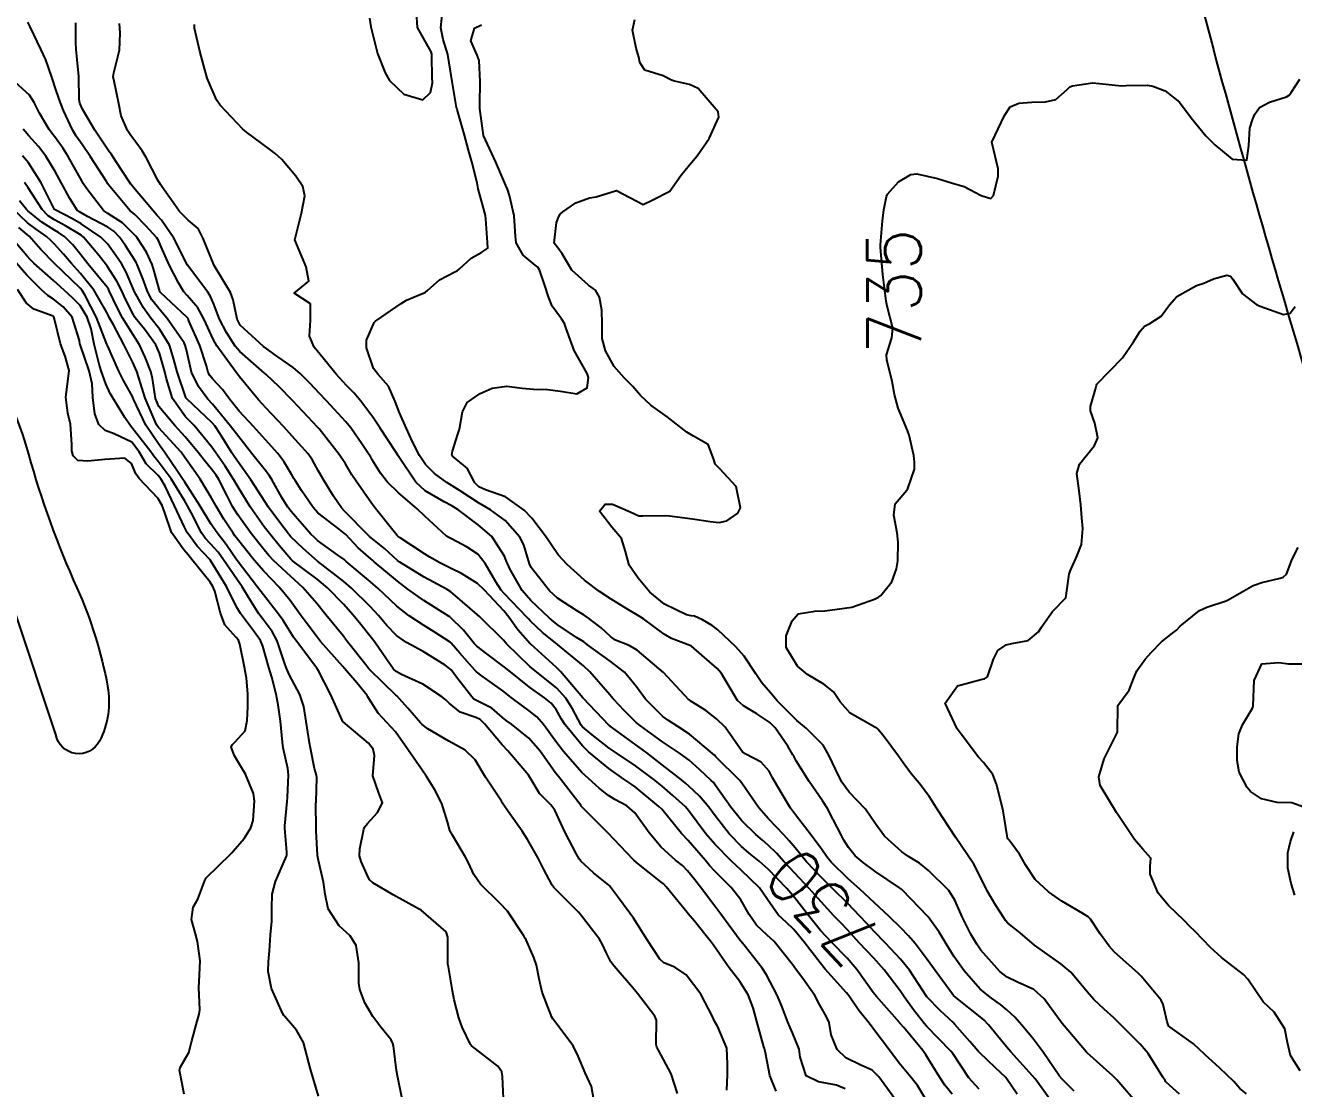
# Model space of a CAD drawing. Header units: metres. Extents: x 318500 to 325275, y 7408834 to 7428799.
# Drawn here: x 319981.1 to 320076, y 7413705.9 to 7413785.4 of the extents above; entities that cross this region are included whole.
import ezdxf
from ezdxf.enums import TextEntityAlignment as Align

# ---------------------------------------------------------------- set-up
doc = ezdxf.new("R2010")
doc.units = ezdxf.units.M
doc.header["$MEASUREMENT"] = 0
for name, color, linetype in [('Cotas', 45, 'Continuous'), ('Curvas de Nivel 1m', 11, 'Continuous'), ('Curvas de Nivel 5m', 15, 'Continuous'), ('Hidrografia', 140, 'Continuous'), ('Vias Secundárias', 230, 'Continuous')]:
    doc.layers.add(name, color=color, linetype=linetype)
doc.styles.add('Style-STANDARD', font='STANDARD.shx')

msp = doc.modelspace()

# ---------------------------------------------------------------- linework, layer by layer
at = {"layer": 'Curvas de Nivel 1m', "flags": 128}
for points, elevation in [([(320058.113, 7413704.623), (320057.18, 7413705.915), (320056.661, 7413706.638), (320056.474, 7413706.878), (320054.847, 7413708.665), (320054.506, 7413709.048), (320053.162, 7413710.691), (320052.857, 7413711.019), (320052.536, 7413711.278), (320050.719, 7413712.718), (320050.553, 7413712.888), (320049.175, 7413714.741), (320048.592, 7413715.556), (320047.686, 7413716.764), (320047.19, 7413717.346), (320046.622, 7413717.937), (320045.741, 7413718.789), (320044.645, 7413719.817), (320043.556, 7413720.817), (320042.672, 7413721.607), (320041.394, 7413722.849), (320041.083, 7413723.243), (320040.699, 7413723.806), (320039.911, 7413724.868), (320038.733, 7413726.398), (320038.374, 7413726.885), (320037.728, 7413727.923), (320037.166, 7413728.904), (320037.027, 7413729.161), (320036.777, 7413729.647), (320036.178, 7413730.313), (320034.979, 7413730.937), (320034.792, 7413731.056), (320033.474, 7413732.953), (320032.826, 7413733.563), (320032.037, 7413734.177), (320030.84, 7413734.942), (320030.809, 7413734.959), (320030.769, 7413734.991), (320028.87, 7413737.02), (320026.895, 7413738.7), (320026.292, 7413739.049), (320025.287, 7413739.447), (320024.906, 7413739.719), (320024.213, 7413740.38), (320023.266, 7413741.095), (320022.923, 7413741.319), (320022.365, 7413741.669), (320020.942, 7413742.601), (320020.347, 7413743.129), (320018.976, 7413744.871), (320018.84, 7413745.152), (320018.415, 7413746.58), (320018.118, 7413747.163), (320017.018, 7413748.387), (320015.923, 7413749.191), (320015.038, 7413749.72), (320013.664, 7413750.607), (320013.056, 7413750.989), (320012.656, 7413751.236), (320011.734, 7413751.918), (320011.073, 7413752.581), (320010.613, 7413753.265), (320010.096, 7413754.269), (320009.653, 7413755.275), (320009.128, 7413756.451), (320008.8, 7413757.285), (320008.291, 7413758.432), (320007.517, 7413759.305), (320007.167, 7413759.761), (320006.647, 7413761.318), (320006.641, 7413761.875), (320007.218, 7413763.209), (320007.265, 7413763.264), (320007.329, 7413763.308), (320009.233, 7413764.617), (320009.644, 7413764.867), (320010.598, 7413765.266), (320011.051, 7413765.454), (320011.245, 7413765.617), (320012.108, 7413766.396), (320013.266, 7413766.989), (320013.422, 7413767.074), (320013.604, 7413767.225), (320014.47, 7413768.025), (320015.289, 7413768.459), (320015.72, 7413768.769), (320015.693, 7413769.196), (320015.58, 7413770.935), (320015.554, 7413771.198), (320015.332, 7413772.028), (320015.002, 7413773.205), (320014.925, 7413773.638), (320014.533, 7413775.213), (320014.272, 7413776.1), (320013.987, 7413777.221), (320013.429, 7413779.136), (320013.396, 7413779.231), (320013.388, 7413779.273), (320013.058, 7413781.236), (320012.847, 7413782.612), (320012.723, 7413783.241), (320012.374, 7413784.37), (320012.203, 7413785.25), (320012.326, 7413786.45)], 732), ([(320006.878, 7413785.961), (320006.965, 7413785.318), (320007.48, 7413783.31), (320008.052, 7413781.887), (320008.378, 7413781.296), (320009.445, 7413780.276), (320010.855, 7413779.85), (320011.447, 7413780.396), (320011.585, 7413781.131), (320011.578, 7413781.258), (320011.57, 7413781.367), (320011.534, 7413783.259), (320011.483, 7413783.443), (320010.478, 7413785.27), (320010.39, 7413786.408)], 731), ([(320048.454, 7413705.151), (320047.862, 7413706.157), (320047.366, 7413706.767), (320046.486, 7413707.815), (320045.765, 7413708.787), (320044.525, 7413710.445), (320044.235, 7413710.804), (320043.479, 7413711.756), (320042.743, 7413712.827), (320042.554, 7413713.085), (320040.967, 7413714.854), (320040.587, 7413715.308), (320039.393, 7413716.872), (320038.619, 7413717.806), (320038.065, 7413718.329), (320037.447, 7413718.898), (320036.647, 7413720.065), (320036.036, 7413720.919), (320034.68, 7413722.26), (320033.932, 7413722.948), (320032.698, 7413724.187), (320032.031, 7413724.97), (320030.736, 7413726.722), (320030.502, 7413726.994), (320029.575, 7413727.835), (320028.755, 7413728.525), (320028.132, 7413729.026), (320026.775, 7413730.042), (320025.24, 7413731.063), (320024.795, 7413731.373), (320023.521, 7413732.378), (320022.818, 7413732.974), (320022.715, 7413733.101), (320022.048, 7413734.324), (320021.557, 7413735.113), (320020.851, 7413735.884), (320019.258, 7413737.144), (320018.875, 7413737.468), (320017.117, 7413739.177), (320017.018, 7413739.295), (320016.903, 7413739.44), (320015.117, 7413741.198), (320014.923, 7413741.375), (320013.843, 7413742.31), (320012.947, 7413743.062), (320012.689, 7413743.234), (320010.963, 7413744.153), (320009.142, 7413745.278), (320008.981, 7413745.411), (320008, 7413746.305), (320006.998, 7413747.104), (320006.886, 7413747.199), (320006.771, 7413747.313), (320005.026, 7413749.077), (320004.789, 7413749.342), (320004.175, 7413750.217), (320003.485, 7413751.356), (320003.067, 7413752.099), (320002.62, 7413752.911), (320002.291, 7413753.372), (320001.1, 7413754.715), (320000.474, 7413755.4), (319999.131, 7413756.828), (319998.585, 7413757.426), (319997.157, 7413759.137), (319997.024, 7413759.308), (319996.924, 7413759.444), (319996.265, 7413760.362), (319995.465, 7413761.466), (319995.197, 7413761.904), (319994.474, 7413763.481), (319994.038, 7413764.298), (319993.237, 7413765.227), (319992.996, 7413765.502), (319992.595, 7413766.161), (319991.886, 7413767.514), (319991.29, 7413768.864), (319991.102, 7413769.328), (319990.981, 7413769.525), (319990.185, 7413770.413), (319989.317, 7413771.27), (319989.164, 7413771.398), (319988.985, 7413771.555), (319987.349, 7413773.506), (319987.299, 7413773.581), (319987.196, 7413773.738), (319986.004, 7413775.594), (319985.389, 7413776.505), (319984.937, 7413777.148), (319984.659, 7413777.611), (319983.985, 7413779.058), (319983.765, 7413779.625), (319983.444, 7413780.548), (319983.099, 7413781.635), (319982.674, 7413782.843), (319982.306, 7413783.648), (319981.505, 7413785.305), (319981.324, 7413785.662)], 728), ([(320050.458, 7413705.506), (320049.899, 7413706.163), (320049.534, 7413706.734), (320048.495, 7413708.429), (320048.261, 7413708.754), (320046.83, 7413710.471), (320046.567, 7413710.779), (320046.551, 7413710.801), (320046.53, 7413710.825), (320044.787, 7413712.798), (320044.555, 7413713.106), (320043.319, 7413714.819), (320042.593, 7413715.671), (320041.447, 7413716.847), (320041.037, 7413717.276), (320040.619, 7413717.747), (320039.699, 7413718.869), (320038.65, 7413720.217), (320038.087, 7413720.889), (320036.681, 7413722.32), (320036.009, 7413722.92), (320035.284, 7413723.519), (320034.701, 7413724.026), (320033.804, 7413724.949), (320032.73, 7413726.308), (320032.255, 7413726.967), (320031.568, 7413727.793), (320030.755, 7413728.538), (320030.507, 7413728.743), (320030.199, 7413728.998), (320028.777, 7413730.131), (320027.609, 7413731.032), (320026.799, 7413731.634), (320024.877, 7413733.012), (320024.82, 7413733.054), (320024.799, 7413733.07), (320023.83, 7413734.085), (320022.865, 7413735.1), (320022.84, 7413735.125), (320021.15, 7413737.117), (320020.874, 7413737.395), (320018.941, 7413739.149), (320018.917, 7413739.167), (320018.9, 7413739.186), (320017.967, 7413740.221), (320017.302, 7413741.174), (320016.927, 7413741.631), (320015.467, 7413743.195), (320014.957, 7413743.697), (320013.758, 7413744.428), (320012.974, 7413744.816), (320012.148, 7413745.242), (320011.392, 7413745.662), (320010.986, 7413745.903), (320009.181, 7413747.096), (320008.999, 7413747.227), (320008.97, 7413747.25), (320008.939, 7413747.281), (320008.617, 7413747.675), (320007.336, 7413749.305), (320007.036, 7413749.693), (320005.875, 7413751.328), (320005.558, 7413751.825), (320005.073, 7413752.644), (320004.597, 7413753.345), (320003.108, 7413755.245), (320003.006, 7413755.362), (320001.139, 7413757.338), (320001.091, 7413757.391), (320000.128, 7413758.384), (319999.159, 7413759.309), (319999.034, 7413759.421), (319997.184, 7413761.026), (319996.829, 7413761.445), (319996.192, 7413762.469), (319995.661, 7413763.463), (319995.529, 7413763.771), (319995.231, 7413764.568), (319994.953, 7413765.19), (319994.777, 7413765.477), (319993.27, 7413767.5), (319992.249, 7413769.511), (319991.313, 7413770.863), (319991.004, 7413771.212), (319990.714, 7413771.529), (319989.344, 7413773.152), (319989.029, 7413773.555), (319988.292, 7413774.64), (319987.717, 7413775.575), (319987.58, 7413775.775), (319987.384, 7413776.028), (319986.334, 7413777.591), (319985.423, 7413779.153), (319985.216, 7413779.603), (319985.151, 7413779.888), (319985.146, 7413781.605), (319984.997, 7413783.129), (319984.936, 7413783.608), (319984.918, 7413784.18), (319984.911, 7413785.609)], 729), ([(320055.309, 7413705.508), (320054.52, 7413706.669), (320054.471, 7413706.732), (320053.685, 7413707.479), (320052.499, 7413708.602), (320052.408, 7413708.701), (320051.778, 7413709.441), (320050.662, 7413710.719), (320050.531, 7413710.848), (320049.55, 7413711.744), (320048.574, 7413712.75), (320048.55, 7413712.779), (320047.251, 7413714.77), (320046.592, 7413715.596), (320045.465, 7413716.791), (320044.619, 7413717.671), (320044.076, 7413718.26), (320043.56, 7413718.816), (320042.644, 7413719.759), (320041.534, 7413720.847), (320040.672, 7413721.688), (320039.553, 7413722.871), (320038.7, 7413723.915), (320038.268, 7413724.449), (320037.87, 7413724.893), (320036.728, 7413726.1), (320036.003, 7413726.921), (320034.766, 7413728.684), (320034.562, 7413728.942), (320032.788, 7413730.727), (320032.668, 7413730.842), (320032.537, 7413730.964), (320030.811, 7413732.414), (320029.943, 7413733.003), (320029.24, 7413733.43), (320028.827, 7413733.736), (320027.523, 7413735.033), (320026.854, 7413735.951), (320025.941, 7413737.054), (320024.882, 7413737.866), (320023.178, 7413739.096), (320023.027, 7413739.224), (320022.902, 7413739.313), (320022.368, 7413739.643), (320020.915, 7413740.618), (320020.632, 7413740.839), (320020.312, 7413741.129), (320018.939, 7413742.416), (320018.306, 7413743.16), (320017.372, 7413744.776), (320017.186, 7413745.177), (320017.134, 7413745.33), (320016.985, 7413745.72), (320016.017, 7413747.19), (320015.013, 7413748.084), (320013.476, 7413749.223), (320013.034, 7413749.507), (320012.472, 7413749.805), (320011.05, 7413750.611), (320010.334, 7413751.267), (320009.079, 7413753.156), (320009.027, 7413753.228), (320008.995, 7413753.281), (320008.819, 7413753.549), (320007.683, 7413755.301), (320007.122, 7413756.134), (320006.233, 7413757.324), (320005.726, 7413757.911), (320005.152, 7413758.491), (320004.377, 7413759.348), (320003.182, 7413760.813), (320002.742, 7413761.367), (320002.387, 7413762.188), (320002.467, 7413763.371), (320002.464, 7413764.603), (320001.24, 7413765.39), (320002.337, 7413766.291), (320002.144, 7413767.377), (320001.3, 7413769.39), (320001.799, 7413771.383), (320002.05, 7413772.669), (320001.902, 7413773.382), (320001.361, 7413774.14), (320000.315, 7413775.406), (319999.818, 7413775.847), (319999.387, 7413776.158), (319997.671, 7413777.437), (319997.404, 7413777.675), (319995.72, 7413779.466), (319995.436, 7413779.857), (319994.731, 7413781.481), (319994.464, 7413782.479), (319994.183, 7413783.489), (319993.781, 7413785.221), (319993.784, 7413785.496)], 731), ([(320059.587, 7413705.729), (320058.691, 7413706.617), (320058.473, 7413706.845), (320057.271, 7413708.632), (320056.515, 7413709.63), (320055.67, 7413710.653), (320055.13, 7413711.255), (320054.541, 7413711.806), (320054.072, 7413712.203), (320053.402, 7413712.687), (320052.56, 7413713.356), (320051.353, 7413714.712), (320050.596, 7413715.763), (320050.015, 7413716.729), (320049.485, 7413717.603), (320048.659, 7413718.75), (320048.631, 7413718.786), (320046.724, 7413720.779), (320046.661, 7413720.832), (320046.515, 7413720.928), (320044.681, 7413722.172), (320043.79, 7413722.813), (320043.2, 7413723.328), (320042.701, 7413723.947), (320042.361, 7413724.49), (320042.165, 7413724.838), (320041.548, 7413726.027), (320041.125, 7413726.854), (320040.749, 7413727.446), (320039.752, 7413728.87), (320038.786, 7413730.432), (320038.63, 7413730.724), (320038.545, 7413730.884), (320038.163, 7413731.526), (320037.223, 7413732.904), (320036.826, 7413733.297), (320035.84, 7413733.93), (320034.836, 7413734.544), (320034.399, 7413734.944), (320033.703, 7413736.106), (320033.21, 7413736.957), (320032.876, 7413737.329), (320030.96, 7413738.989), (320030.928, 7413739.017), (320030.9, 7413739.031), (320029.462, 7413739.568), (320028.909, 7413739.9), (320027.375, 7413741.035), (320026.924, 7413741.328), (320026.252, 7413741.728), (320024.942, 7413742.509), (320024.067, 7413743.083), (320022.963, 7413743.946), (320021.663, 7413745.113), (320020.987, 7413745.826), (320020.459, 7413746.593), (320020.115, 7413747.133), (320019.021, 7413748.564), (320018.455, 7413749.159), (320017.045, 7413750.165), (320015.551, 7413750.696), (320015.056, 7413750.91), (320014.764, 7413751.204), (320014.178, 7413752.32), (320013.08, 7413753.211), (320013.031, 7413753.28), (320013.085, 7413753.59), (320013.472, 7413754.857), (320013.596, 7413755.223), (320013.83, 7413756.519), (320014.188, 7413757.214), (320015.147, 7413757.903), (320016.05, 7413758.292), (320017.153, 7413758.448), (320018.282, 7413758.294), (320019.151, 7413758.208), (320020.198, 7413758.182), (320021.149, 7413758.061), (320022.389, 7413757.866), (320023.152, 7413758.323), (320023.256, 7413759.099), (320023.164, 7413759.399), (320022.181, 7413761.11), (320021.584, 7413762.747), (320021.449, 7413763.118), (320021.224, 7413763.477), (320020.54, 7413764.437), (320020.26, 7413765.135), (320020.004, 7413765.891), (320019.589, 7413767.145), (320019.474, 7413767.348), (320019.275, 7413767.5), (320018.365, 7413768.243), (320017.855, 7413769.172), (320017.789, 7413769.657), (320017.699, 7413771.174), (320017.343, 7413772.703), (320017.185, 7413773.182), (320017.083, 7413773.454), (320016.328, 7413775.191), (320015.4, 7413777.2), (320015.139, 7413779.204), (320015.12, 7413779.52), (320015.161, 7413781.204), (320015.07, 7413782.8), (320014.937, 7413783.208), (320014.446, 7413784.266), (320014.72, 7413785.212), (320015.242, 7413785.476)], 733), ([(320064.451, 7413704.628), (320062.774, 7413706.557), (320062.475, 7413706.871), (320060.554, 7413708.589), (320060.501, 7413708.647), (320058.833, 7413710.615), (320058.692, 7413710.778), (320058.534, 7413710.984), (320057.331, 7413712.632), (320056.56, 7413713.329), (320055.35, 7413713.877), (320054.574, 7413714.238), (320054.013, 7413714.679), (320052.604, 7413716.268), (320052.298, 7413716.703), (320051.862, 7413717.463), (320051.232, 7413718.714), (320050.649, 7413720.009), (320050.193, 7413720.727), (320048.682, 7413722.235), (320048.003, 7413722.76), (320047.199, 7413723.276), (320046.698, 7413723.618), (320045.387, 7413724.793), (320044.724, 7413725.724), (320043.963, 7413726.812), (320042.759, 7413728.08), (320042.206, 7413728.838), (320041.73, 7413729.796), (320041.232, 7413730.853), (320040.801, 7413731.586), (320039.525, 7413732.873), (320038.828, 7413733.443), (320037.374, 7413734.902), (320037.138, 7413735.191), (320036.856, 7413735.515), (320036.207, 7413736.267), (320035.763, 7413736.927), (320034.89, 7413738.259), (320034.272, 7413738.946), (320032.919, 7413740.231), (320032.506, 7413740.548), (320031.773, 7413740.977), (320031.19, 7413741.252), (320030.924, 7413741.27), (320030.583, 7413741.337), (320028.937, 7413742.147), (320027.853, 7413743.031), (320026.966, 7413744.078), (320026.291, 7413745.05), (320026.015, 7413746.079), (320025.727, 7413747.059), (320025.012, 7413747.9), (320024.084, 7413749.084), (320024.504, 7413749.612), (320025.038, 7413749.611), (320026.377, 7413749.05), (320027.026, 7413748.755), (320027.32, 7413748.743), (320029.026, 7413748.762), (320029.302, 7413748.74), (320031.023, 7413748.528), (320032.365, 7413748.315), (320033.023, 7413748.248), (320033.602, 7413748.376), (320034.42, 7413748.946), (320034.628, 7413749.352), (320034.291, 7413750.948), (320033.08, 7413752.263), (320032.729, 7413752.61), (320032.629, 7413752.967), (320032.198, 7413754.075), (320031.106, 7413754.703), (320030.617, 7413754.997), (320029.127, 7413756.162), (320027.91, 7413757.032), (320027.147, 7413757.735), (320026.549, 7413758.444), (320025.933, 7413759.058), (320025.173, 7413759.907), (320024.534, 7413761.08), (320024.273, 7413762.015), (320024.266, 7413763.084), (320024.264, 7413764.118), (320024.077, 7413765.087), (320023.786, 7413765.63), (320023.254, 7413766.006), (320022.003, 7413767.113), (320021.288, 7413768.328), (320020.96, 7413768.79), (320020.699, 7413769.129), (320020.871, 7413770.682), (320021.034, 7413771.124), (320021.145, 7413771.3), (320021.325, 7413771.472), (320022.3, 7413772.145), (320023.341, 7413772.521), (320023.822, 7413772.614), (320025.35, 7413773.07), (320027.335, 7413772.022), (320028.023, 7413772.35), (320029.35, 7413773.02), (320030.168, 7413774.208), (320030.803, 7413774.999), (320031.387, 7413775.675), (320032.284, 7413776.977), (320033.007, 7413778.55), (320032.958, 7413778.967), (320031.456, 7413780.704), (320030.813, 7413781), (320029.689, 7413781.243), (320029.463, 7413781.328), (320028.851, 7413781.642), (320027.47, 7413782.084), (320027.09, 7413782.66), (320027.008, 7413783.047), (320026.826, 7413783.713), (320026.534, 7413785.06), (320026.717, 7413785.863)], 734), ([(320046.369, 7413704.862), (320044.967, 7413706.795), (320044.477, 7413707.29), (320043.635, 7413707.66), (320042.491, 7413708.209), (320041.859, 7413708.84), (320041.416, 7413709.947), (320041.26, 7413710.849), (320041.019, 7413711.337), (320040.543, 7413712.198), (320040.185, 7413712.864), (320039.293, 7413714.148), (320038.742, 7413714.878), (320038.583, 7413715.084), (320037.147, 7413716.902), (320036.876, 7413717.169), (320036.615, 7413717.379), (320035.83, 7413718.13), (320035.284, 7413718.93), (320034.646, 7413720.028), (320033.931, 7413720.947), (320032.672, 7413722.204), (320032.308, 7413722.597), (320032, 7413722.97), (320030.702, 7413724.462), (320030.222, 7413724.997), (320028.737, 7413726.804), (320028.527, 7413727.022), (320026.754, 7413728.472), (320026.421, 7413728.71), (320025.897, 7413729.053), (320024.772, 7413729.862), (320023.256, 7413731.093), (320022.797, 7413731.55), (320021.51, 7413733.113), (320021.24, 7413733.532), (320020.831, 7413734.263), (320020.455, 7413734.744), (320019.973, 7413735.133), (320018.852, 7413735.932), (320017.293, 7413737.174), (320016.875, 7413737.511), (320015.642, 7413738.439), (320014.897, 7413739.003), (320014.713, 7413739.203), (320013.903, 7413740.208), (320012.919, 7413741.174), (320012.884, 7413741.195), (320012.834, 7413741.231), (320010.937, 7413742.426), (320009.736, 7413743.272), (320008.959, 7413743.868), (320007.233, 7413745.306), (320007.098, 7413745.425), (320006.982, 7413745.519), (320006.018, 7413746.352), (320005.094, 7413747.339), (320005.001, 7413747.431), (320004.608, 7413747.742), (320003.024, 7413748.969), (320002.656, 7413749.366), (320001.795, 7413750.633), (320001.324, 7413751.386), (320001.222, 7413751.548), (320001.064, 7413751.824), (320000.48, 7413752.805), (320000.019, 7413753.406), (319999.095, 7413754.434), (319998.195, 7413755.429), (319997.127, 7413756.581), (319996.441, 7413757.45), (319995.885, 7413758.197), (319995.155, 7413758.967), (319994.925, 7413759.241), (319994.815, 7413759.475), (319994.678, 7413759.967), (319994.181, 7413761.485), (319993.376, 7413763.339), (319993.302, 7413763.499), (319993.273, 7413763.552), (319993.221, 7413763.614), (319992.037, 7413764.706), (319991.239, 7413765.457), (319991.209, 7413765.49), (319991.197, 7413765.521), (319990.773, 7413767.038), (319990.613, 7413767.53), (319990.204, 7413768.457), (319989.502, 7413769.547), (319989.409, 7413769.657), (319989.302, 7413769.773), (319988.396, 7413770.649), (319987.318, 7413771.344), (319986.985, 7413771.583), (319985.744, 7413773.196), (319985.467, 7413773.599), (319985.353, 7413773.791), (319984.346, 7413775.616), (319983.969, 7413776.205), (319983.394, 7413777.01), (319983.124, 7413777.361), (319982.92, 7413777.637), (319982.206, 7413778.861), (319981.792, 7413779.655), (319981.438, 7413780.201), (319979.827, 7413781.676)], 727), ([(320042.461, 7413705.905), (320041.806, 7413706.183), (320040.466, 7413706.418), (320039.523, 7413706.869), (320039.095, 7413708.27), (320039.018, 7413708.875), (320038.518, 7413710.096), (320038.169, 7413710.885), (320037.722, 7413712.073), (320037.375, 7413712.898), (320036.573, 7413714.428), (320036.249, 7413714.915), (320034.891, 7413716.65), (320034.654, 7413716.939), (320034.635, 7413716.964), (320034.611, 7413716.995), (320033.164, 7413718.955), (320032.64, 7413719.66), (320031.643, 7413720.975), (320031.207, 7413721.524), (320030.672, 7413722.204), (320030.279, 7413722.599), (320029.774, 7413723.004), (320028.694, 7413723.962), (320027.785, 7413725.029), (320026.732, 7413726.526), (320026.126, 7413727.049), (320025.217, 7413727.536), (320024.748, 7413727.83), (320024.056, 7413728.383), (320023.25, 7413729.093), (320022.767, 7413729.562), (320021.382, 7413731.114), (320020.801, 7413731.864), (320019.895, 7413733.134), (320019.395, 7413733.71), (320018.83, 7413734.173), (320018.253, 7413734.578), (320017.482, 7413735.17), (320016.847, 7413735.657), (320015.307, 7413736.752), (320014.868, 7413737.076), (320014.742, 7413737.202), (320013.621, 7413738.487), (320012.972, 7413739.229), (320012.938, 7413739.267), (320012.901, 7413739.3), (320011.72, 7413740.06), (320010.913, 7413740.574), (320009.845, 7413741.271), (320008.931, 7413741.991), (320007.527, 7413743.301), (320006.958, 7413743.813), (320005.142, 7413745.338), (320005.058, 7413745.416), (320004.981, 7413745.479), (320004.516, 7413745.813), (320002.996, 7413746.91), (320002.751, 7413747.117), (320002.5, 7413747.368), (320001.025, 7413749.064), (320000.78, 7413749.394), (320000.329, 7413750.112), (319999.592, 7413751.412), (319999.385, 7413751.737), (319999.067, 7413752.159), (319998.052, 7413753.43), (319997.098, 7413754.652), (319996.491, 7413755.449), (319995.134, 7413757.086), (319994.789, 7413757.475), (319994.082, 7413758.419), (319993.569, 7413759.494), (319993.185, 7413761.156), (319993.095, 7413761.501), (319993.008, 7413761.687), (319991.74, 7413763.515), (319991.226, 7413764.122), (319990.607, 7413764.902), (319990.277, 7413765.534), (319989.998, 7413766.286), (319989.491, 7413767.547), (319989.419, 7413767.694), (319989.276, 7413767.935), (319988.652, 7413768.922), (319988.199, 7413769.567), (319987.756, 7413770.025), (319987.307, 7413770.322), (319985.777, 7413771.134), (319985.318, 7413771.402), (319985.192, 7413771.475), (319985.018, 7413771.605), (319984.466, 7413772.48), (319983.846, 7413773.623), (319983.363, 7413774.496), (319982.667, 7413775.641), (319982.115, 7413776.377), (319981.395, 7413777.175), (319980.969, 7413777.664)], 726), ([(320033.613, 7413705.794), (320033.652, 7413706.948), (320033.662, 7413707.769), (320033.592, 7413708.949), (320032.929, 7413710.543), (320032.691, 7413710.958), (320032.525, 7413711.299), (320031.658, 7413712.973), (320030.571, 7413714.417), (320029.72, 7413715.003), (320028.887, 7413715.32), (320028.586, 7413715.587), (320027.655, 7413717.029), (320026.624, 7413718.659), (320026.354, 7413719.044), (320025.433, 7413720.274), (320024.83, 7413721.067), (320024.753, 7413721.16), (320024.662, 7413721.237), (320023.63, 7413722.046), (320022.678, 7413722.922), (320022.545, 7413723.101), (320022.35, 7413723.438), (320021.492, 7413725.112), (320020.734, 7413726.74), (320020.436, 7413727.125), (320019.589, 7413727.978), (320018.882, 7413729.148), (320018.763, 7413729.355), (320017.216, 7413731.174), (320016.797, 7413731.628), (320015.47, 7413733.194), (320015.142, 7413733.516), (320014.825, 7413733.655), (320013.665, 7413734.054), (320012.835, 7413734.726), (320012.583, 7413734.979), (320012.25, 7413735.239), (320010.853, 7413736.155), (320009.265, 7413736.875), (320008.867, 7413737.099), (320008.679, 7413737.283), (320008.141, 7413738.031), (320007.273, 7413739.304), (320007.113, 7413739.518), (320006.905, 7413739.773), (320006.218, 7413740.625), (320005.646, 7413741.329), (320004.932, 7413742.13), (320003.732, 7413743.352), (320002.96, 7413744.014), (320001.118, 7413745.388), (320001.041, 7413745.45), (320000.981, 7413745.513), (320000.124, 7413746.536), (319999.406, 7413747.414), (319999.008, 7413747.935), (319997.956, 7413749.431), (319997.052, 7413750.883), (319996.722, 7413751.445), (319996.081, 7413752.466), (319995.392, 7413753.465), (319995.086, 7413753.883), (319993.753, 7413755.49), (319993.12, 7413756.161), (319992.14, 7413757.51), (319991.684, 7413758.985), (319991.565, 7413759.516), (319991.181, 7413760.899), (319990.904, 7413761.524), (319990.048, 7413762.697), (319989.359, 7413763.548), (319989.301, 7413763.629), (319989.222, 7413763.771), (319988.628, 7413764.954), (319988.353, 7413765.563), (319987.99, 7413766.308), (319987.268, 7413767.416), (319987.139, 7413767.581), (319986.549, 7413768.319), (319985.479, 7413769.598), (319985.301, 7413769.742), (319984.129, 7413770.439), (319983.313, 7413770.886), (319982.854, 7413771.175), (319982.384, 7413771.644), (319981.344, 7413773.277), (319981.065, 7413773.663)], 724), ([(320029.905, 7413705.541), (320029.436, 7413707.006), (320028.496, 7413708.779), (320028.371, 7413709.021), (320028.321, 7413709.202), (320028.329, 7413711.022), (320028.227, 7413711.32), (320026.913, 7413713.036), (320026.557, 7413713.473), (320025.173, 7413715.061), (320024.919, 7413715.401), (320024.59, 7413716.038), (320024.27, 7413716.748), (320024.066, 7413717.078), (320022.628, 7413718.969), (320022.514, 7413719.101), (320020.658, 7413720.965), (320020.547, 7413721.122), (320019.901, 7413722.36), (320019.502, 7413723.138), (320018.701, 7413724.54), (320018.29, 7413725.156), (320017.259, 7413726.645), (320016.878, 7413727.178), (320016.825, 7413727.263), (320016.742, 7413727.408), (320015.549, 7413729.192), (320014.78, 7413730.506), (320014.038, 7413731.211), (320012.8, 7413731.886), (320011.243, 7413732.824), (320010.818, 7413733.14), (320010.703, 7413733.261), (320009.733, 7413734.369), (320008.91, 7413735.279), (320008.841, 7413735.348), (320007.9, 7413736.249), (320006.869, 7413737.255), (320006.817, 7413737.311), (320006.597, 7413737.592), (320005.242, 7413739.335), (320005.093, 7413739.528), (320004.904, 7413739.772), (320003.603, 7413741.353), (320002.932, 7413742.184), (320001.89, 7413743.376), (320000.963, 7413744.234), (319999.686, 7413745.409), (319999.346, 7413745.777), (319998.988, 7413746.215), (319998.026, 7413747.43), (319997.021, 7413748.82), (319996.638, 7413749.446), (319996.21, 7413750.285), (319995.608, 7413751.462), (319995.399, 7413751.8), (319995.068, 7413752.236), (319994.509, 7413752.913), (319994.063, 7413753.485), (319993.097, 7413754.653), (319992.321, 7413755.508), (319991.131, 7413756.913), (319990.875, 7413757.524), (319990.657, 7413759.029), (319990.533, 7413759.529), (319990.097, 7413760.615), (319989.667, 7413761.543), (319989.201, 7413762.294), (319988.401, 7413763.562), (319987.992, 7413764.333), (319987.411, 7413765.577), (319987.355, 7413765.691), (319987.244, 7413765.851), (319985.818, 7413767.595), (319985.28, 7413768.272), (319984.692, 7413769.01), (319984.091, 7413769.618), (319983.62, 7413769.942), (319983.305, 7413770.121), (319982.382, 7413770.715), (319981.319, 7413771.567), (319981.228, 7413771.661), (319980.703, 7413772.293)], 723), ([(320023.66, 7413705.082), (320023.477, 7413706.062), (320022.995, 7413707.092), (320022.489, 7413708.347), (320022.097, 7413709.104), (320020.891, 7413710.741), (320020.595, 7413711.119), (320020.522, 7413711.246), (320019.799, 7413713.131), (320019.578, 7413714.122), (320019.361, 7413715.138), (320019.161, 7413715.716), (320018.599, 7413717.04), (320018.561, 7413717.112), (320018.527, 7413717.151), (320018.418, 7413717.337), (320017.188, 7413719.172), (320016.639, 7413719.766), (320015.177, 7413721.195), (320014.667, 7413721.933), (320014.273, 7413722.803), (320014.064, 7413723.209), (320013.072, 7413724.857), (320012.893, 7413725.227), (320012.719, 7413725.856), (320012.28, 7413727.237), (320011.751, 7413728.246), (320011.142, 7413729.254), (320010.768, 7413729.795), (320009.747, 7413731.27), (320008.81, 7413732.595), (320008.166, 7413733.29), (320007.522, 7413733.995), (320006.838, 7413735.078), (320006.75, 7413735.223), (320006.691, 7413735.312), (320005.919, 7413736.259), (320005.003, 7413737.338), (320004.872, 7413737.49), (320003.214, 7413739.357), (320002.904, 7413739.741), (320002.214, 7413740.672), (320001.703, 7413741.378), (320000.936, 7413742.424), (320000.113, 7413743.403), (319998.968, 7413744.612), (319998.261, 7413745.427), (319996.996, 7413747.009), (319996.809, 7413747.254), (319996.669, 7413747.445), (319995.983, 7413748.488), (319995.4, 7413749.464), (319995.04, 7413750.128), (319994.217, 7413751.483), (319993.731, 7413752.155), (319993.076, 7413753.112), (319992.78, 7413753.503), (319991.107, 7413755.346), (319990.983, 7413755.522), (319990.835, 7413755.803), (319990.101, 7413757.536), (319989.876, 7413758.268), (319989.464, 7413759.545), (319989.17, 7413760.214), (319988.504, 7413761.56), (319987.703, 7413763.083), (319987.418, 7413763.577), (319987.348, 7413763.705), (319987.224, 7413763.963), (319986.279, 7413765.59), (319985.259, 7413766.88), (319984.595, 7413767.61), (319983.979, 7413768.318), (319983.292, 7413769.087), (319983.029, 7413769.367), (319982.713, 7413769.639), (319981.877, 7413770.222), (319981.31, 7413770.664), (319980.236, 7413771.671)], 722), ([(320016.893, 7413705.173), (320016.819, 7413706.82), (320016.772, 7413707.175), (320016.476, 7413707.581), (320014.794, 7413708.899), (320014.499, 7413709.117), (320014.432, 7413709.201), (320013.817, 7413710.514), (320013.561, 7413711.214), (320013.207, 7413712.553), (320013.072, 7413713.222), (320012.779, 7413715.025), (320012.738, 7413715.228), (320012.728, 7413715.374), (320012.747, 7413717.228), (320012.606, 7413717.632), (320010.735, 7413719.258), (320010.631, 7413719.312), (320010.537, 7413719.355), (320008.647, 7413720.395), (320007.136, 7413721.303), (320006.886, 7413721.53), (320006.666, 7413721.953), (320006.25, 7413722.89), (320006.129, 7413723.318), (320006.162, 7413723.844), (320006.457, 7413725.314), (320006.535, 7413725.49), (320006.716, 7413725.731), (320007.474, 7413726.554), (320007.84, 7413727.293), (320007.541, 7413728.092), (320007.116, 7413729.305), (320007.255, 7413730.831), (320007.163, 7413731.304), (320006.797, 7413731.745), (320004.899, 7413733.339), (320004.861, 7413733.38), (320004.821, 7413733.464), (320003.976, 7413735.349), (320003.068, 7413737.157), (320002.943, 7413737.359), (320002.871, 7413737.456), (320001.416, 7413739.382), (320001.195, 7413739.678), (320000.907, 7413740.127), (320000.427, 7413740.909), (320000.068, 7413741.403), (319998.941, 7413742.838), (319998.506, 7413743.424), (319996.979, 7413745.4), (319996.953, 7413745.44), (319996.15, 7413746.611), (319995.48, 7413747.463), (319995.01, 7413748.148), (319994.224, 7413749.482), (319993.056, 7413751.261), (319992.893, 7413751.502), (319992.544, 7413752.026), (319991.547, 7413753.515), (319991.089, 7413754.122), (319990.14, 7413755.535), (319989.215, 7413757.472), (319989.186, 7413757.549), (319989.175, 7413757.584), (319989.141, 7413757.67), (319988.467, 7413758.874), (319988.123, 7413759.566), (319987.287, 7413761.48), (319987.242, 7413761.579), (319987.192, 7413761.704), (319986.469, 7413763.588), (319985.612, 7413765.22), (319985.378, 7413765.599), (319985.243, 7413765.767), (319983.293, 7413767.63), (319982.297, 7413768.657), (319981.421, 7413769.658), (319981.358, 7413769.716), (319981.301, 7413769.756), (319980.66, 7413770.313)], 721), ([(320003.064, 7413705.354), (320002.47, 7413707.36), (320001.952, 7413709.368), (320001.419, 7413710.286), (320000.519, 7413711.323), (320000.487, 7413711.358), (320000.465, 7413711.391), (320000.397, 7413711.516), (319999.536, 7413713.405), (319999.299, 7413714.68), (319999.334, 7413715.409), (319999.389, 7413716.209), (319999.476, 7413717.407), (319999.577, 7413718.444), (319999.574, 7413719.406), (319999.597, 7413720.455), (319999.855, 7413721.402), (320000.679, 7413723.295), (320000.691, 7413723.39), (320000.683, 7413723.585), (320000.537, 7413725.393), (320000.539, 7413725.567), (320000.716, 7413727.39), (320000.743, 7413727.676), (320000.821, 7413729.389), (320000.767, 7413729.844), (320000.42, 7413731.396), (320000.364, 7413731.829), (320000.222, 7413733.399), (320000.036, 7413734.605), (319999.89, 7413735.404), (319999.575, 7413736.693), (319999.356, 7413737.413), (319998.894, 7413739), (319998.715, 7413739.422), (319998.277, 7413740.056), (319997.228, 7413741.437), (319996.928, 7413741.953), (319996.171, 7413743.452), (319994.979, 7413745.416), (319994.935, 7413745.471), (319993.989, 7413746.484), (319993.246, 7413747.496), (319993.007, 7413747.948), (319992.301, 7413749.507), (319991.592, 7413750.975), (319991.281, 7413751.518), (319991.062, 7413751.767), (319990.173, 7413752.635), (319989.66, 7413753.541), (319989.09, 7413754.248), (319987.783, 7413754.887), (319987.103, 7413755.134), (319986.63, 7413755.585), (319986.326, 7413756.384), (319986.18, 7413757.59), (319986.134, 7413758.606), (319985.917, 7413759.592), (319985.235, 7413761.554), (319985.223, 7413761.6), (319985.194, 7413761.847), (319984.629, 7413763.609), (319983.975, 7413764.366), (319983.233, 7413764.94), (319982.826, 7413765.226), (319982.338, 7413765.644), (319981.256, 7413766.734), (319980.462, 7413767.668)], 719), ([(320072.461, 7413705.523), (320071.96, 7413705.933), (320071.516, 7413706.444), (320070.485, 7413707.45), (320069.362, 7413708.471), (320068.512, 7413709.25), (320066.751, 7413710.507), (320066.639, 7413710.616), (320066.534, 7413710.906), (320066.23, 7413712.198), (320066.073, 7413712.517), (320064.577, 7413714.315), (320064.356, 7413714.542), (320062.603, 7413716.117), (320062.187, 7413716.566), (320061.535, 7413717.492), (320060.802, 7413718.587), (320060.633, 7413718.768), (320060.216, 7413719.016), (320058.65, 7413719.935), (320057.66, 7413720.63), (320056.674, 7413721.559), (320055.934, 7413722.651), (320055.482, 7413723.442), (320054.708, 7413724.484), (320054.628, 7413724.59), (320054.594, 7413724.672), (320054.568, 7413724.817), (320054.267, 7413726.677), (320054.118, 7413727.311), (320053.766, 7413728.685), (320053.496, 7413729.408), (320052.786, 7413730.293), (320052.412, 7413730.704), (320051.117, 7413732.416), (320050.894, 7413732.719), (320050.821, 7413732.807), (320049.925, 7413734.734), (320050.863, 7413736.043), (320052.696, 7413736.53), (320052.869, 7413736.555), (320053.096, 7413736.697), (320053.549, 7413738.031), (320053.875, 7413738.685), (320054.487, 7413739.096), (320054.908, 7413739.192), (320056.14, 7413739.424), (320056.922, 7413740.075), (320057.144, 7413740.42), (320057.281, 7413740.636), (320057.969, 7413741.601), (320058.95, 7413742.62), (320059.216, 7413744.377), (320059.282, 7413744.615), (320059.815, 7413745.79), (320060.13, 7413746.603), (320060.218, 7413747.798), (320060.151, 7413748.603), (320060.089, 7413749.56), (320059.942, 7413750.607), (320059.781, 7413751.908), (320059.975, 7413752.607), (320061.104, 7413754.009), (320061.36, 7413754.586), (320061.126, 7413755.689), (320060.808, 7413756.595), (320060.811, 7413756.929), (320061.164, 7413758.216), (320061.241, 7413758.517), (320061.283, 7413758.588), (320063.19, 7413760.56), (320064.009, 7413761.751), (320064.506, 7413762.547), (320064.845, 7413762.925), (320065.229, 7413763.131), (320066.097, 7413763.667), (320066.703, 7413764.518), (320067.256, 7413765.156), (320068.736, 7413765.96), (320069.267, 7413766.152), (320069.497, 7413766.249), (320069.998, 7413766.473), (320070.999, 7413766.738), (320071.273, 7413766.662), (320071.455, 7413766.457), (320072.164, 7413765.352), (320073.251, 7413764.538), (320073.326, 7413764.504), (320073.495, 7413764.426), (320075.241, 7413763.809), (320075.726, 7413763.912), (320076.112, 7413764.391)], 736), ([(319993.006, 7413705.492), (319992.672, 7413707.292), (319992.718, 7413707.496), (319993.372, 7413708.602), (319993.6, 7413709.483), (319993.988, 7413710.951), (319994.147, 7413711.476), (319994.186, 7413711.814), (319994.119, 7413713.476), (319994.125, 7413713.908), (319994.212, 7413715.476), (319994.023, 7413716.907), (319993.863, 7413717.481), (319993.553, 7413718.549), (319993.68, 7413719.484), (319994.034, 7413720.084), (319994.549, 7413721.472), (319994.662, 7413721.674), (319996.472, 7413723.443), (319996.574, 7413723.549), (319996.683, 7413723.665), (319997.507, 7413724.623), (319998.001, 7413725.427), (319998.17, 7413725.974), (319998.275, 7413727.425), (319998.191, 7413727.98), (319997.612, 7413729.431), (319996.781, 7413730.811), (319996.528, 7413731.444), (319996.605, 7413731.63), (319996.796, 7413731.813), (319997.567, 7413732.674), (319997.729, 7413733.431), (319997.787, 7413734.474), (319997.777, 7413735.431), (319997.677, 7413736.612), (319997.54, 7413737.433), (319997.178, 7413739.155), (319997.069, 7413739.438), (319996.902, 7413739.655), (319996.065, 7413740.606), (319995.726, 7413741.458), (319995.302, 7413743.108), (319995.149, 7413743.467), (319994.955, 7413743.774), (319993.598, 7413745.491), (319993.318, 7413745.83), (319992.987, 7413746.216), (319992.072, 7413747.509), (319991.563, 7413748.974), (319991.369, 7413749.517), (319991.038, 7413750.074), (319989.639, 7413751.541), (319989.411, 7413751.893), (319989.071, 7413752.655), (319988.583, 7413753.065), (319987.074, 7413752.954), (319985.819, 7413752.846), (319985.073, 7413752.883), (319984.704, 7413753.233), (319984.617, 7413753.607), (319984.619, 7413754.075), (319984.512, 7413755.609), (319984.319, 7413756.415), (319984.158, 7413757.615), (319984.32, 7413758.781), (319984.415, 7413759.611), (319984.105, 7413760.687), (319983.761, 7413761.621), (319983.299, 7413763.548), (319983.275, 7413763.629), (319983.249, 7413763.658), (319983.22, 7413763.676), (319981.774, 7413764.201), (319981.23, 7413764.643), (319980.541, 7413765.667)], 718), ([(320076.483, 7413707.23), (320075.75, 7413708.388), (320075.546, 7413709.358), (320075.335, 7413710.392), (320074.542, 7413711.631), (320074.139, 7413711.999), (320073.719, 7413712.412), (320072.575, 7413714.095), (320072.245, 7413714.435), (320070.599, 7413715.71), (320069.765, 7413716.468), (320068.622, 7413717.652), (320068.21, 7413718.07), (320067.809, 7413718.492), (320066.646, 7413719.606), (320065.866, 7413720.522), (320065.253, 7413721.96), (320065.254, 7413722.532), (320065.306, 7413723.141), (320064.703, 7413723.808), (320064.102, 7413724.546), (320062.74, 7413726.56), (320061.522, 7413728.579), (320061.433, 7413729.237), (320061.83, 7413730.574), (320062.143, 7413731.227), (320062.82, 7413732.56), (320062.85, 7413734.56), (320063.696, 7413735.718), (320064.012, 7413736.549), (320064.268, 7413737.157), (320064.892, 7413738.016), (320065.135, 7413738.298), (320065.334, 7413738.533), (320066.111, 7413739.323), (320066.922, 7413739.965), (320067.223, 7413740.208), (320067.512, 7413740.501), (320068.942, 7413741.66), (320069.508, 7413741.911), (320070.949, 7413742.382), (320071.103, 7413742.458), (320072.258, 7413743.143), (320072.966, 7413743.529), (320073.62, 7413743.771), (320074.975, 7413744.087), (320075.202, 7413744.172), (320075.46, 7413744.395), (320075.872, 7413745.516), (320076.343, 7413746.387)], 737), ([(320076.749, 7413726.956), (320075.863, 7413727.279), (320074.754, 7413727.3), (320073.601, 7413727.574), (320072.766, 7413728.142), (320072.505, 7413728.434), (320071.915, 7413729.576), (320071.774, 7413730.445), (320071.77, 7413731.481), (320071.896, 7413732.444), (320072.163, 7413733.107), (320072.847, 7413734.25), (320072.917, 7413734.361), (320072.942, 7413734.429), (320072.955, 7413734.532), (320073.053, 7413736.427), (320073.624, 7413737.684), (320074.891, 7413737.787), (320075.615, 7413737.667), (320076.89, 7413737.689)], 738), ([(320076.076, 7413720.386), (320075.82, 7413721.241), (320075.562, 7413722.391), (320075.552, 7413723.541), (320075.767, 7413724.389), (320075.999, 7413725.109)], 738)]:
    msp.add_lwpolyline(points, dxfattribs=dict(at, elevation=elevation))
at = {"layer": 'Curvas de Nivel 5m', "flags": 128}
for points, elevation in [([(320052.462, 7413705.869), (320051.711, 7413706.708), (320050.497, 7413708.541), (320050.359, 7413708.722), (320048.527, 7413710.58), (320048.376, 7413710.752), (320047.569, 7413711.794), (320046.873, 7413712.775), (320046.557, 7413713.233), (320045.363, 7413714.792), (320044.593, 7413715.659), (320043.503, 7413716.817), (320043.075, 7413717.283), (320042.62, 7413717.781), (320042.111, 7413718.324), (320041.614, 7413718.845), (320040.645, 7413719.879), (320039.754, 7413720.869), (320038.677, 7413722.016), (320037.864, 7413722.892), (320037.313, 7413723.517), (320036.702, 7413724.129), (320036.278, 7413724.489), (320035.761, 7413724.924), (320034.725, 7413725.931), (320033.899, 7413726.948), (320032.764, 7413728.589), (320032.599, 7413728.794), (320032.425, 7413728.965), (320031.564, 7413729.771), (320030.782, 7413730.475), (320030.071, 7413731.001), (320028.802, 7413731.841), (320027.134, 7413733.037), (320026.823, 7413733.304), (320025.944, 7413734.167), (320025.093, 7413735.066), (320024.844, 7413735.362), (320023.352, 7413737.093), (320022.876, 7413737.525), (320020.94, 7413739.12), (320020.9, 7413739.15), (320019.804, 7413740.032), (320018.917, 7413740.859), (320018.782, 7413741.015), (320018.66, 7413741.154), (320016.946, 7413742.932), (320016.734, 7413743.182), (320016.33, 7413743.816), (320015.537, 7413745.194), (320014.987, 7413745.87), (320014.191, 7413746.411), (320012.998, 7413747.026), (320012.864, 7413747.097), (320012.646, 7413747.235), (320011.022, 7413748.715), (320010.43, 7413749.266), (320009.048, 7413750.477), (320008.209, 7413751.293), (320007.703, 7413751.937), (320007.076, 7413752.944), (320006.942, 7413753.175), (320006.855, 7413753.313), (320006.35, 7413754.062), (320005.468, 7413755.335), (320005.116, 7413755.767), (320003.652, 7413757.355), (320003.145, 7413757.885), (320002.428, 7413758.647), (320001.703, 7413759.382), (320001.167, 7413759.829), (319999.769, 7413760.823), (319999.187, 7413761.235), (319998.953, 7413761.422), (319997.214, 7413763.012), (319996.987, 7413763.443), (319996.688, 7413764.902), (319996.487, 7413765.451), (319995.27, 7413767.47), (319994.432, 7413769.483), (319994.059, 7413770.24), (319993.314, 7413770.853), (319992.673, 7413771.506), (319991.348, 7413773.364), (319991.239, 7413773.522), (319991.04, 7413773.839), (319990.178, 7413775.538), (319989.882, 7413776.039), (319989.391, 7413776.696), (319989.021, 7413777.181), (319988.768, 7413777.559), (319988.312, 7413778.671), (319988.135, 7413779.569), (319987.78, 7413781.251), (319987.715, 7413781.576), (319987.755, 7413781.868), (319988.168, 7413783.57), (319988.238, 7413784.83), (319988.183, 7413785.57)], 730), ([(320067.453, 7413705.489), (320066.469, 7413706.395), (320066.414, 7413706.455), (320066.372, 7413706.511), (320066.219, 7413706.769), (320065.113, 7413708.531), (320064.511, 7413709.243), (320063.199, 7413710.553), (320062.537, 7413711.217), (320061.833, 7413711.861), (320061.044, 7413712.583), (320060.558, 7413713.15), (320059.34, 7413714.609), (320058.589, 7413715.247), (320056.61, 7413716.64), (320055.537, 7413717.574), (320054.626, 7413718.291), (320054.448, 7413718.493), (320054.321, 7413718.675), (320053.728, 7413719.599), (320053.071, 7413720.694), (320052.672, 7413721.522), (320052.072, 7413722.706), (320050.71, 7413724.72), (320049.389, 7413726.74), (320048.755, 7413727.728), (320047.98, 7413728.762), (320047.423, 7413729.416), (320046.785, 7413730.272), (320046.442, 7413730.783), (320045.298, 7413732.309), (320044.892, 7413732.799), (320044.821, 7413732.862), (320044.678, 7413732.947), (320042.837, 7413733.994), (320042.073, 7413734.842), (320041.582, 7413735.574), (320040.863, 7413736.17), (320039.643, 7413736.872), (320038.879, 7413737.498), (320038.036, 7413738.893), (320038.042, 7413739.764), (320038.5, 7413740.886), (320038.935, 7413741.424), (320040.191, 7413741.614), (320040.938, 7413741.632), (320041.856, 7413741.763), (320042.941, 7413741.926), (320044.652, 7413742.509), (320044.949, 7413742.654), (320045.031, 7413742.717), (320045.112, 7413742.798), (320045.933, 7413743.823), (320046.303, 7413744.787), (320046.384, 7413745.391), (320046.415, 7413746.786), (320046.329, 7413747.475), (320046.081, 7413748.789), (320046.19, 7413749.641), (320047.058, 7413750.659), (320047.113, 7413750.726), (320047.142, 7413750.779), (320047.627, 7413752.226), (320047.643, 7413752.772), (320047.583, 7413753.261), (320047.236, 7413754.778), (320047.115, 7413755.121), (320046.411, 7413756.787), (320046.129, 7413757.817), (320045.964, 7413758.792), (320045.561, 7413760.422), (320045.552, 7413760.796), (320045.935, 7413762.067), (320046.005, 7413762.792), (320045.604, 7413764.437), (320045.518, 7413764.797), (320045.27, 7413766.8), (320045.095, 7413768.803), (320045.102, 7413769.004), (320045.239, 7413770.801), (320045.338, 7413771.629), (320045.532, 7413772.615), (320045.615, 7413772.797), (320046.441, 7413773.712), (320047.372, 7413774.278), (320047.818, 7413774.329), (320049.368, 7413773.962), (320050.468, 7413773.629), (320051.36, 7413773.365), (320052.613, 7413772.707), (320053.348, 7413772.478), (320053.551, 7413772.697), (320053.904, 7413774.16), (320053.893, 7413774.692), (320053.41, 7413776.7), (320054.36, 7413778.686), (320054.79, 7413779.33), (320055.444, 7413779.615), (320056.424, 7413779.682), (320057.446, 7413779.719), (320058.198, 7413779.89), (320059.055, 7413780.626), (320059.253, 7413780.833), (320059.464, 7413780.908), (320060.944, 7413781.122), (320061.467, 7413781.089), (320063.126, 7413780.913), (320063.465, 7413780.919), (320065.055, 7413780.957), (320065.465, 7413780.874), (320066.373, 7413780.526), (320067.448, 7413779.688), (320068.335, 7413778.501), (320069.417, 7413777.173), (320069.759, 7413776.83), (320070.106, 7413776.48), (320071.394, 7413775.41), (320072.49, 7413775.347), (320072.642, 7413776.442), (320072.709, 7413777.727), (320072.937, 7413778.437), (320073.083, 7413778.788), (320073.443, 7413779.291), (320074.179, 7413779.693), (320075.455, 7413780.088), (320075.661, 7413780.203), (320075.82, 7413780.405), (320076.46, 7413781.41)], 735), ([(320037.288, 7413705.728), (320036.828, 7413706.905), (320036.495, 7413708.6), (320036.414, 7413708.911), (320036.377, 7413709.037), (320035.848, 7413710.92), (320035.56, 7413711.945), (320035.185, 7413712.93), (320034.565, 7413713.93), (320033.788, 7413714.948), (320032.597, 7413716.639), (320032.465, 7413716.828), (320032.358, 7413716.964), (320031.18, 7413718.424), (320030.713, 7413718.989), (320030.632, 7413719.093), (320029.075, 7413721.014), (320028.864, 7413721.219), (320028.664, 7413721.384), (320026.981, 7413722.733), (320026.679, 7413722.966), (320026.641, 7413723.002), (320026.601, 7413723.041), (320024.709, 7413725.029), (320024.671, 7413725.071), (320022.739, 7413727.017), (320022.671, 7413727.101), (320022.457, 7413727.389), (320021.107, 7413729.117), (320020.767, 7413729.564), (320019.639, 7413731.137), (320018.805, 7413732.117), (320017.485, 7413733.17), (320017.086, 7413733.439), (320016.825, 7413733.672), (320016.02, 7413734.376), (320014.838, 7413734.973), (320014.682, 7413735.046), (320014.518, 7413735.205), (320013.391, 7413736.694), (320012.972, 7413737.228), (320012.872, 7413737.331), (320012.543, 7413737.567), (320010.89, 7413738.591), (320009.654, 7413739.272), (320008.905, 7413739.792), (320008.18, 7413740.558), (320007.553, 7413741.301), (320006.93, 7413741.967), (320005.541, 7413743.331), (320004.957, 7413743.833), (320002.98, 7413745.36), (320001.912, 7413746.299), (320000.998, 7413747.182), (320000.899, 7413747.292), (320000.819, 7413747.393), (320000.161, 7413748.255), (319999.306, 7413749.416), (319999.036, 7413749.822), (319998.01, 7413751.431), (319997.073, 7413752.742), (319996.782, 7413753.15), (319996.591, 7413753.447), (319995.725, 7413754.836), (319995.316, 7413755.467), (319995.114, 7413755.71), (319993.203, 7413757.499), (319993.176, 7413757.535), (319993.141, 7413757.603), (319992.485, 7413759.507), (319992.246, 7413760.438), (319991.91, 7413761.513), (319991.207, 7413762.671), (319990.525, 7413763.53), (319989.98, 7413764.291), (319989.27, 7413765.55), (319989.262, 7413765.571), (319989.241, 7413765.621), (319988.671, 7413766.969), (319988.342, 7413767.564), (319987.916, 7413768.207), (319987.293, 7413769.088), (319986.779, 7413769.585), (319985.31, 7413770.572), (319984.654, 7413770.951), (319983.358, 7413771.629), (319983.321, 7413771.666), (319982.332, 7413773.645), (319981.372, 7413775.143), (319980.935, 7413775.664)], 725), ([(320009.302, 7413705.271), (320008.997, 7413706.74), (320008.902, 7413707.276), (320008.66, 7413709.116), (320008.629, 7413709.279), (320008.503, 7413709.57), (320007.723, 7413710.503), (320007.119, 7413711.301), (320006.535, 7413712.327), (320006.144, 7413713.316), (320006.075, 7413713.799), (320006.082, 7413715.317), (320005.89, 7413716.617), (320005.429, 7413717.328), (320004.611, 7413718.093), (320003.773, 7413719.349), (320003.554, 7413720.443), (320003.441, 7413721.352), (320003.061, 7413722.971), (320002.993, 7413723.357), (320002.883, 7413725.182), (320002.879, 7413725.358), (320002.874, 7413727.223), (320002.877, 7413727.359), (320002.942, 7413729.174), (320002.904, 7413729.359), (320002.767, 7413729.852), (320002.461, 7413731.365), (320002.398, 7413731.764), (320002.149, 7413733.37), (320001.959, 7413734.5), (320001.665, 7413735.378), (320000.862, 7413736.889), (320000.637, 7413737.393), (320000.522, 7413737.748), (319999.975, 7413739.404), (319999.605, 7413740.107), (319998.916, 7413740.982), (319998.591, 7413741.423), (319998.061, 7413742.301), (319997.356, 7413743.436), (319996.959, 7413744.012), (319995.966, 7413745.455), (319995.551, 7413746.027), (319994.992, 7413746.654), (319994.598, 7413747.078), (319994.322, 7413747.48), (319993.558, 7413748.955), (319993.264, 7413749.496), (319993.036, 7413749.881), (319992.039, 7413751.51), (319991.073, 7413752.808), (319990.755, 7413753.203), (319990.526, 7413753.528), (319989.107, 7413755.365), (319988.949, 7413755.552), (319988.577, 7413756.1), (319987.668, 7413757.572), (319987.472, 7413757.904), (319987.15, 7413758.629), (319986.819, 7413759.583), (319986.662, 7413760.091), (319986.285, 7413761.589), (319986.067, 7413762.732), (319985.773, 7413763.594), (319985.229, 7413764.466), (319984.67, 7413765.044), (319984.042, 7413765.618), (319983.251, 7413766.346), (319981.762, 7413767.653), (319981.514, 7413767.897), (319981.278, 7413768.176), (319980.011, 7413769.673)], 720)]:
    msp.add_lwpolyline(points, dxfattribs=dict(at, elevation=elevation))
at = {"layer": 'Hidrografia'}
msp.add_lwpolyline([(319983.424, 7413732.383), (319977.389, 7413750.466), (319972.44, 7413762.159, -0.844333), (319975.458, 7413764.088, -0.117216), (319981.372, 7413753.359, 0.038407), (319984.993, 7413743.353, -0.060899), (319987.286, 7413735.999, -0.16493), (319986.683, 7413731.901, -0.717365), (319983.424, 7413732.383, 0.012476)], format="xyb", dxfattribs=at)
at = {"layer": 'Vias Secundárias'}
msp.add_lwpolyline([(320058.058, 7413893.058), (320070.602, 7413881.882, -0.146993), (320079.228, 7413867.847, -0.194623), (320077.419, 7413853.479, -0.011073), (320072.822, 7413845.666, 0.034284), (320066.005, 7413832.743, 0.129562), (320063.64, 7413818.013, 0.041048), (320069.765, 7413784.456, 0.0078), (320077.282, 7413758.133, 0.115431), (320083.973, 7413746.545, 0.018745), (320096.367, 7413734.289, -0.144628), (320109.591, 7413712.288, -0.0409), (320113.347, 7413690.682, -0.045237), (320113.347, 7413680.399, 0.007377), (320110.561, 7413643.647, -0.0336), (320105.685, 7413605.783, 0.031386), (320101.509, 7413574.449)], format="xyb", dxfattribs=at)

# ---------------------------------------------------------------- texts
at = {"layer": 'Cotas', "style": 'Style-STANDARD'}
for s, rotation, p in [('735', 90.24347, (320046.115, 7413765.531, 735)), ('730', 133.00629, (320040.789, 7413719.492, 730))]:
    msp.add_text(s, height=4, rotation=rotation, dxfattribs=at).set_placement(p, align=Align.MIDDLE_CENTER)

doc.saveas('drawing.dxf')
